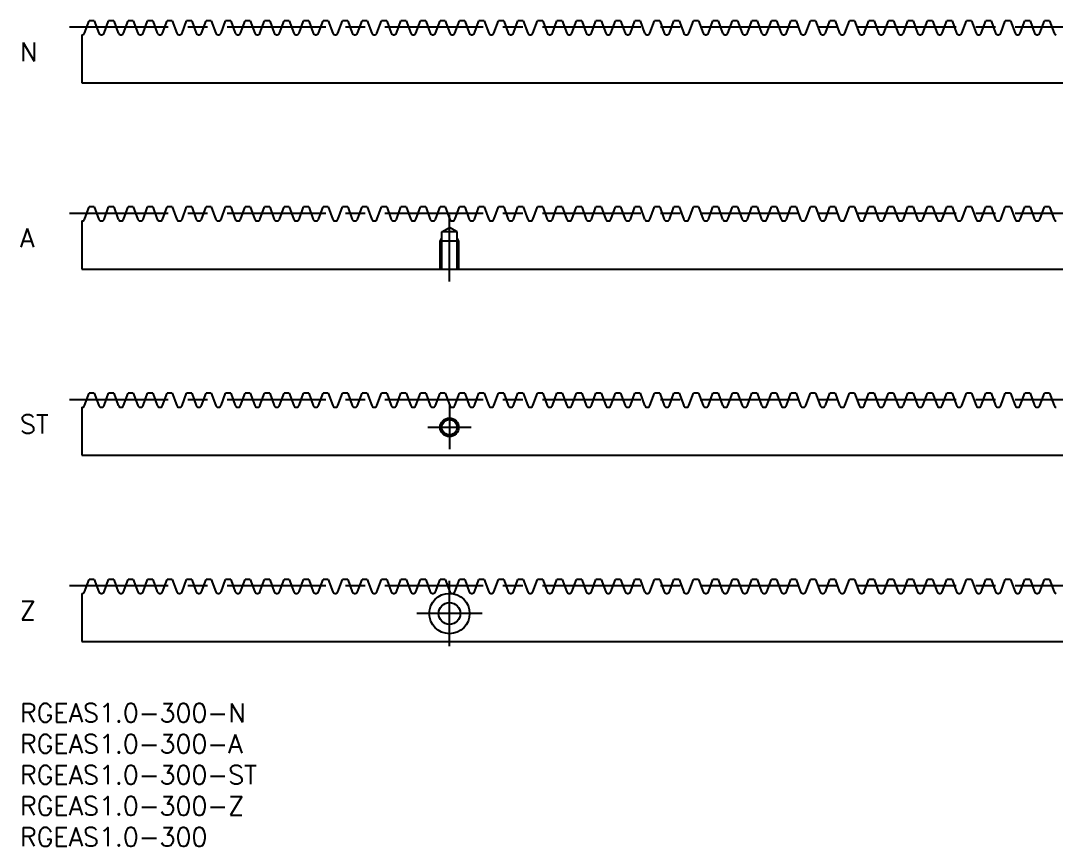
# Model space of a CAD drawing. Extents: x 0 to 337, y -23 to 110.
# Drawn here: x 0.1 to 167, y -23 to 110 of the extents above; entities that cross this region are included whole.
import ezdxf

# ---------------------------------------------------------------- set-up
doc = ezdxf.new("R2010")
doc.units = 0
doc.header["$LTSCALE"] = 0.5
doc.linetypes.add('CENTER', pattern=[50.8, 31.75, -6.35, 6.35, -6.35])
doc.linetypes.add('DASHED', pattern=[19.05, 12.7, -6.35])
for name, color, linetype in [('MSM_CENTER', 1, 'CENTER'), ('MSM_CONTINUOUS', 7, 'CONTINUOUS'), ('MSM_DASHED', 4, 'DASHED'), ('MSM_NARROW', 5, 'CONTINUOUS'), ('MSM_PART_NUMBER', 7, 'CONTINUOUS')]:
    doc.layers.add(name, color=color, linetype=linetype)
doc.styles.get("Standard").update_dxf_attribs({"font": 'txt.shx', "height": 3, "bigfont": 'bigfont.shx'})

msp = doc.modelspace()

# ---------------------------------------------------------------- linework, layer by layer
at = {"layer": 'MSM_CENTER'}
for p, q in [((8, 109), (310.45, 109)), ((8, 79), (310.45, 79)), ((69.22, 68), (69.22, 78.71)), ((8, 49), (310.45, 49)), ((69.22, 48), (69.22, 41)), ((65.72, 44.5), (72.72, 44.5)), ((8, 19), (310.45, 19)), ((69.22, 9.25), (69.22, 19.75)), ((74.47, 14.5), (63.97, 14.5))]:
    msp.add_line(p, q, dxfattribs=at)
at = {"layer": 'MSM_CONTINUOUS'}
for p, q in [((10.42, 108), (11.15, 110)), ((11.99, 110), (11.15, 110)), ((11.99, 110), (12.72, 108)), ((13.56, 108), (14.29, 110)), ((15.13, 110), (14.29, 110)), ((15.13, 110), (15.86, 108)), ((16.7, 108), (17.43, 110)), ((18.27, 110), (17.43, 110)), ((18.27, 110), (19, 108)), ((19.85, 108), (20.57, 110)), ((21.42, 110), (20.57, 110)), ((21.42, 110), (22.14, 108)), ((22.99, 108), (23.71, 110)), ((24.56, 110), (23.71, 110)), ((24.56, 110), (25.29, 108)), ((26.13, 108), (26.86, 110)), ((27.7, 110), (26.86, 110)), ((27.7, 110), (28.43, 108)), ((29.27, 108), (30, 110)), ((30.84, 110), (30, 110)), ((30.84, 110), (31.57, 108)), ((32.41, 108), (33.14, 110)), ((33.98, 110), (33.14, 110)), ((33.98, 110), (34.71, 108)), ((35.55, 108), (36.28, 110)), ((37.12, 110), (36.28, 110)), ((37.12, 110), (37.85, 108)), ((38.69, 108), (39.42, 110)), ((40.27, 110), (39.42, 110)), ((40.27, 110), (40.99, 108)), ((41.84, 108), (42.56, 110)), ((43.41, 110), (42.56, 110)), ((43.41, 110), (44.14, 108)), ((44.98, 108), (45.71, 110)), ((46.55, 110), (45.71, 110)), ((46.55, 110), (47.28, 108)), ((48.12, 108), (48.85, 110)), ((49.69, 110), (48.85, 110)), ((49.69, 110), (50.42, 108)), ((51.26, 108), (51.99, 110)), ((52.83, 110), (51.99, 110)), ((52.83, 110), (53.56, 108)), ((54.4, 108), (55.13, 110)), ((55.97, 110), (55.13, 110)), ((55.97, 110), (56.7, 108)), ((57.54, 108), (58.27, 110)), ((59.12, 110), (58.27, 110)), ((59.12, 110), (59.84, 108)), ((60.69, 108), (61.41, 110)), ((62.26, 110), (61.41, 110)), ((62.26, 110), (62.98, 108)), ((63.83, 108), (64.56, 110)), ((65.4, 110), (64.56, 110)), ((65.4, 110), (66.13, 108)), ((66.97, 108), (67.7, 110)), ((68.54, 110), (67.7, 110)), ((68.54, 110), (69.27, 108)), ((70.11, 108), (70.84, 110)), ((71.68, 110), (70.84, 110)), ((71.68, 110), (72.41, 108)), ((73.25, 108), (73.98, 110)), ((74.82, 110), (73.98, 110)), ((74.82, 110), (75.55, 108)), ((76.39, 108), (77.12, 110)), ((77.96, 110), (77.12, 110)), ((77.96, 110), (78.69, 108)), ((79.54, 108), (80.26, 110)), ((81.11, 110), (80.26, 110)), ((81.11, 110), (81.83, 108)), ((82.68, 108), (83.41, 110)), ((84.25, 110), (83.41, 110)), ((84.25, 110), (84.98, 108)), ((85.82, 108), (86.55, 110)), ((87.39, 110), (86.55, 110)), ((87.39, 110), (88.12, 108)), ((88.96, 108), (89.69, 110)), ((90.53, 110), (89.69, 110)), ((90.53, 110), (91.26, 108)), ((92.1, 108), (92.83, 110)), ((93.67, 110), (92.83, 110)), ((93.67, 110), (94.4, 108)), ((95.24, 108), (95.97, 110)), ((96.81, 110), (95.97, 110)), ((96.81, 110), (97.54, 108)), ((98.39, 108), (99.11, 110)), ((99.96, 110), (99.11, 110)), ((99.96, 110), (100.68, 108)), ((101.53, 108), (102.25, 110)), ((103.1, 110), (102.25, 110)), ((103.1, 110), (103.83, 108)), ((104.67, 108), (105.4, 110)), ((106.24, 110), (105.4, 110)), ((106.24, 110), (106.97, 108)), ((107.81, 108), (108.54, 110)), ((109.38, 110), (108.54, 110)), ((109.38, 110), (110.11, 108)), ((110.95, 108), (111.68, 110)), ((112.52, 110), (111.68, 110)), ((112.52, 110), (113.25, 108)), ((114.09, 108), (114.82, 110)), ((115.66, 110), (114.82, 110)), ((115.66, 110), (116.39, 108)), ((117.23, 108), (117.96, 110)), ((118.81, 110), (117.96, 110)), ((118.81, 110), (119.53, 108)), ((120.38, 108), (121.1, 110)), ((121.95, 110), (121.1, 110)), ((121.95, 110), (122.68, 108)), ((123.52, 108), (124.25, 110)), ((125.09, 110), (124.25, 110)), ((125.09, 110), (125.82, 108)), ((126.66, 108), (127.39, 110)), ((128.23, 110), (127.39, 110)), ((128.23, 110), (128.96, 108)), ((129.8, 108), (130.53, 110)), ((131.37, 110), (130.53, 110)), ((131.37, 110), (132.1, 108)), ((132.94, 108), (133.67, 110)), ((134.51, 110), (133.67, 110)), ((134.51, 110), (135.24, 108)), ((136.08, 108), (136.81, 110)), ((137.66, 110), (136.81, 110)), ((137.66, 110), (138.38, 108)), ((139.23, 108), (139.95, 110)), ((140.8, 110), (139.95, 110)), ((140.8, 110), (141.52, 108)), ((142.37, 108), (143.1, 110)), ((143.94, 110), (143.1, 110)), ((143.94, 110), (144.67, 108)), ((145.51, 108), (146.24, 110)), ((147.08, 110), (146.24, 110)), ((147.08, 110), (147.81, 108)), ((148.65, 108), (149.38, 110)), ((150.22, 110), (149.38, 110)), ((150.22, 110), (150.95, 108)), ((151.79, 108), (152.52, 110)), ((153.36, 110), (152.52, 110)), ((153.36, 110), (154.09, 108)), ((154.93, 108), (155.66, 110)), ((156.5, 110), (155.66, 110)), ((156.5, 110), (157.23, 108)), ((158.08, 108), (158.8, 110)), ((159.65, 110), (158.8, 110)), ((159.65, 110), (160.37, 108)), ((161.22, 108), (161.95, 110)), ((162.79, 110), (161.95, 110)), ((162.79, 110), (163.52, 108)), ((164.36, 108), (165.09, 110)), ((165.93, 110), (165.09, 110)), ((165.93, 110), (166.66, 108)), ((10, 107.75), (10.06, 107.75)), ((10, 107.75), (10, 100)), ((13.08, 107.75), (13.2, 107.75)), ((16.22, 107.75), (16.35, 107.75)), ((19.36, 107.75), (19.49, 107.75)), ((22.5, 107.75), (22.63, 107.75)), ((25.64, 107.75), (25.77, 107.75)), ((28.78, 107.75), (28.91, 107.75)), ((31.93, 107.75), (32.05, 107.75)), ((35.07, 107.75), (35.2, 107.75)), ((38.21, 107.75), (38.34, 107.75)), ((41.35, 107.75), (41.48, 107.75)), ((44.49, 107.75), (44.62, 107.75)), ((47.63, 107.75), (47.76, 107.75)), ((50.78, 107.75), (50.9, 107.75)), ((53.92, 107.75), (54.05, 107.75)), ((57.06, 107.75), (57.19, 107.75)), ((60.2, 107.75), (60.33, 107.75)), ((63.34, 107.75), (63.47, 107.75)), ((66.48, 107.75), (66.61, 107.75)), ((69.63, 107.75), (69.75, 107.75)), ((72.77, 107.75), (72.9, 107.75)), ((75.91, 107.75), (76.04, 107.75)), ((79.05, 107.75), (79.18, 107.75)), ((82.19, 107.75), (82.32, 107.75)), ((85.33, 107.75), (85.46, 107.75)), ((88.47, 107.75), (88.6, 107.75)), ((91.62, 107.75), (91.74, 107.75)), ((94.76, 107.75), (94.89, 107.75)), ((97.9, 107.75), (98.03, 107.75)), ((101.04, 107.75), (101.17, 107.75)), ((104.18, 107.75), (104.31, 107.75)), ((107.32, 107.75), (107.45, 107.75)), ((110.47, 107.75), (110.59, 107.75)), ((113.61, 107.75), (113.74, 107.75)), ((116.75, 107.75), (116.88, 107.75)), ((119.89, 107.75), (120.02, 107.75)), ((123.03, 107.75), (123.16, 107.75)), ((126.17, 107.75), (126.3, 107.75)), ((129.32, 107.75), (129.44, 107.75)), ((132.46, 107.75), (132.59, 107.75)), ((135.6, 107.75), (135.73, 107.75)), ((138.74, 107.75), (138.87, 107.75)), ((141.88, 107.75), (142.01, 107.75)), ((145.02, 107.75), (145.15, 107.75)), ((148.17, 107.75), (148.29, 107.75)), ((151.31, 107.75), (151.44, 107.75)), ((154.45, 107.75), (154.58, 107.75)), ((157.59, 107.75), (157.72, 107.75)), ((160.73, 107.75), (160.86, 107.75)), ((163.87, 107.75), (164, 107.75)), ((10, 100), (308.45, 100)), ((10.42, 78), (11.15, 80)), ((11.99, 80), (11.15, 80)), ((11.99, 80), (12.72, 78)), ((13.56, 78), (14.29, 80)), ((15.13, 80), (14.29, 80)), ((15.13, 80), (15.86, 78)), ((16.7, 78), (17.43, 80)), ((18.27, 80), (17.43, 80)), ((18.27, 80), (19, 78)), ((19.85, 78), (20.57, 80)), ((21.42, 80), (20.57, 80)), ((21.42, 80), (22.14, 78)), ((22.99, 78), (23.71, 80)), ((24.56, 80), (23.71, 80)), ((24.56, 80), (25.29, 78)), ((26.13, 78), (26.86, 80)), ((27.7, 80), (26.86, 80)), ((27.7, 80), (28.43, 78)), ((29.27, 78), (30, 80)), ((30.84, 80), (30, 80)), ((30.84, 80), (31.57, 78)), ((32.41, 78), (33.14, 80)), ((33.98, 80), (33.14, 80)), ((33.98, 80), (34.71, 78)), ((35.55, 78), (36.28, 80)), ((37.12, 80), (36.28, 80)), ((37.12, 80), (37.85, 78)), ((38.69, 78), (39.42, 80)), ((40.27, 80), (39.42, 80)), ((40.27, 80), (40.99, 78)), ((41.84, 78), (42.56, 80)), ((43.41, 80), (42.56, 80)), ((43.41, 80), (44.14, 78)), ((44.98, 78), (45.71, 80)), ((46.55, 80), (45.71, 80)), ((46.55, 80), (47.28, 78)), ((48.12, 78), (48.85, 80)), ((49.69, 80), (48.85, 80)), ((49.69, 80), (50.42, 78)), ((51.26, 78), (51.99, 80)), ((52.83, 80), (51.99, 80)), ((52.83, 80), (53.56, 78)), ((54.4, 78), (55.13, 80)), ((55.97, 80), (55.13, 80)), ((55.97, 80), (56.7, 78)), ((57.54, 78), (58.27, 80)), ((59.12, 80), (58.27, 80)), ((59.12, 80), (59.84, 78)), ((60.69, 78), (61.41, 80)), ((62.26, 80), (61.41, 80)), ((62.26, 80), (62.98, 78)), ((63.83, 78), (64.56, 80)), ((65.4, 80), (64.56, 80)), ((65.4, 80), (66.13, 78)), ((66.97, 78), (67.7, 80)), ((68.54, 80), (67.7, 80)), ((68.54, 80), (69.27, 78)), ((70.11, 78), (70.84, 80)), ((71.68, 80), (70.84, 80)), ((71.68, 80), (72.41, 78)), ((73.25, 78), (73.98, 80)), ((74.82, 80), (73.98, 80)), ((74.82, 80), (75.55, 78)), ((76.39, 78), (77.12, 80)), ((77.96, 80), (77.12, 80)), ((77.96, 80), (78.69, 78)), ((79.54, 78), (80.26, 80)), ((81.11, 80), (80.26, 80)), ((81.11, 80), (81.83, 78)), ((82.68, 78), (83.41, 80)), ((84.25, 80), (83.41, 80)), ((84.25, 80), (84.98, 78)), ((85.82, 78), (86.55, 80)), ((87.39, 80), (86.55, 80)), ((87.39, 80), (88.12, 78)), ((88.96, 78), (89.69, 80)), ((90.53, 80), (89.69, 80)), ((90.53, 80), (91.26, 78)), ((92.1, 78), (92.83, 80)), ((93.67, 80), (92.83, 80)), ((93.67, 80), (94.4, 78)), ((95.24, 78), (95.97, 80)), ((96.81, 80), (95.97, 80)), ((96.81, 80), (97.54, 78)), ((98.39, 78), (99.11, 80)), ((99.96, 80), (99.11, 80)), ((99.96, 80), (100.68, 78)), ((101.53, 78), (102.25, 80)), ((103.1, 80), (102.25, 80)), ((103.1, 80), (103.83, 78)), ((104.67, 78), (105.4, 80)), ((106.24, 80), (105.4, 80)), ((106.24, 80), (106.97, 78)), ((107.81, 78), (108.54, 80)), ((109.38, 80), (108.54, 80)), ((109.38, 80), (110.11, 78)), ((110.95, 78), (111.68, 80)), ((112.52, 80), (111.68, 80)), ((112.52, 80), (113.25, 78)), ((114.09, 78), (114.82, 80)), ((115.66, 80), (114.82, 80)), ((115.66, 80), (116.39, 78)), ((117.23, 78), (117.96, 80)), ((118.81, 80), (117.96, 80)), ((118.81, 80), (119.53, 78)), ((120.38, 78), (121.1, 80)), ((121.95, 80), (121.1, 80)), ((121.95, 80), (122.68, 78)), ((123.52, 78), (124.25, 80)), ((125.09, 80), (124.25, 80)), ((125.09, 80), (125.82, 78)), ((126.66, 78), (127.39, 80)), ((128.23, 80), (127.39, 80)), ((128.23, 80), (128.96, 78)), ((129.8, 78), (130.53, 80)), ((131.37, 80), (130.53, 80)), ((131.37, 80), (132.1, 78)), ((132.94, 78), (133.67, 80)), ((134.51, 80), (133.67, 80)), ((134.51, 80), (135.24, 78)), ((136.08, 78), (136.81, 80)), ((137.66, 80), (136.81, 80)), ((137.66, 80), (138.38, 78)), ((139.23, 78), (139.95, 80)), ((140.8, 80), (139.95, 80)), ((140.8, 80), (141.52, 78)), ((142.37, 78), (143.1, 80)), ((143.94, 80), (143.1, 80)), ((143.94, 80), (144.67, 78)), ((145.51, 78), (146.24, 80)), ((147.08, 80), (146.24, 80)), ((147.08, 80), (147.81, 78)), ((148.65, 78), (149.38, 80)), ((150.22, 80), (149.38, 80)), ((150.22, 80), (150.95, 78)), ((151.79, 78), (152.52, 80)), ((153.36, 80), (152.52, 80)), ((153.36, 80), (154.09, 78)), ((154.93, 78), (155.66, 80)), ((156.5, 80), (155.66, 80)), ((156.5, 80), (157.23, 78)), ((158.08, 78), (158.8, 80)), ((159.65, 80), (158.8, 80)), ((159.65, 80), (160.37, 78)), ((161.22, 78), (161.95, 80)), ((162.79, 80), (161.95, 80)), ((162.79, 80), (163.52, 78)), ((164.36, 78), (165.09, 80)), ((165.93, 80), (165.09, 80)), ((165.93, 80), (166.66, 78)), ((10, 77.75), (10.06, 77.75)), ((10, 77.75), (10, 70)), ((13.08, 77.75), (13.2, 77.75)), ((16.22, 77.75), (16.35, 77.75)), ((19.36, 77.75), (19.49, 77.75)), ((22.5, 77.75), (22.63, 77.75)), ((25.64, 77.75), (25.77, 77.75)), ((28.78, 77.75), (28.91, 77.75)), ((31.93, 77.75), (32.05, 77.75)), ((35.07, 77.75), (35.2, 77.75)), ((38.21, 77.75), (38.34, 77.75)), ((41.35, 77.75), (41.48, 77.75)), ((44.49, 77.75), (44.62, 77.75)), ((47.63, 77.75), (47.76, 77.75)), ((50.78, 77.75), (50.9, 77.75)), ((53.92, 77.75), (54.05, 77.75)), ((57.06, 77.75), (57.19, 77.75)), ((60.2, 77.75), (60.33, 77.75)), ((63.34, 77.75), (63.47, 77.75)), ((66.48, 77.75), (66.61, 77.75)), ((69.63, 77.75), (69.75, 77.75)), ((72.77, 77.75), (72.9, 77.75)), ((75.91, 77.75), (76.04, 77.75)), ((79.05, 77.75), (79.18, 77.75)), ((82.19, 77.75), (82.32, 77.75)), ((85.33, 77.75), (85.46, 77.75)), ((88.47, 77.75), (88.6, 77.75)), ((91.62, 77.75), (91.74, 77.75)), ((94.76, 77.75), (94.89, 77.75)), ((97.9, 77.75), (98.03, 77.75)), ((101.04, 77.75), (101.17, 77.75)), ((104.18, 77.75), (104.31, 77.75)), ((107.32, 77.75), (107.45, 77.75)), ((110.47, 77.75), (110.59, 77.75)), ((113.61, 77.75), (113.74, 77.75)), ((116.75, 77.75), (116.88, 77.75)), ((119.89, 77.75), (120.02, 77.75)), ((123.03, 77.75), (123.16, 77.75)), ((126.17, 77.75), (126.3, 77.75)), ((129.32, 77.75), (129.44, 77.75)), ((132.46, 77.75), (132.59, 77.75)), ((135.6, 77.75), (135.73, 77.75)), ((138.74, 77.75), (138.87, 77.75)), ((141.88, 77.75), (142.01, 77.75)), ((145.02, 77.75), (145.15, 77.75)), ((148.17, 77.75), (148.29, 77.75)), ((151.31, 77.75), (151.44, 77.75)), ((154.45, 77.75), (154.58, 77.75)), ((157.59, 77.75), (157.72, 77.75)), ((160.73, 77.75), (160.86, 77.75)), ((163.87, 77.75), (164, 77.75)), ((10, 70), (308.45, 70)), ((10.42, 48), (11.15, 50)), ((11.99, 50), (11.15, 50)), ((11.99, 50), (12.72, 48)), ((13.56, 48), (14.29, 50)), ((15.13, 50), (14.29, 50)), ((15.13, 50), (15.86, 48)), ((16.7, 48), (17.43, 50)), ((18.27, 50), (17.43, 50)), ((18.27, 50), (19, 48)), ((19.85, 48), (20.57, 50)), ((21.42, 50), (20.57, 50)), ((21.42, 50), (22.14, 48)), ((22.99, 48), (23.71, 50)), ((24.56, 50), (23.71, 50)), ((24.56, 50), (25.29, 48)), ((26.13, 48), (26.86, 50)), ((27.7, 50), (26.86, 50)), ((27.7, 50), (28.43, 48)), ((29.27, 48), (30, 50)), ((30.84, 50), (30, 50)), ((30.84, 50), (31.57, 48)), ((32.41, 48), (33.14, 50)), ((33.98, 50), (33.14, 50)), ((33.98, 50), (34.71, 48)), ((35.55, 48), (36.28, 50)), ((37.12, 50), (36.28, 50)), ((37.12, 50), (37.85, 48)), ((38.69, 48), (39.42, 50)), ((40.27, 50), (39.42, 50)), ((40.27, 50), (40.99, 48)), ((41.84, 48), (42.56, 50)), ((43.41, 50), (42.56, 50)), ((43.41, 50), (44.14, 48)), ((44.98, 48), (45.71, 50)), ((46.55, 50), (45.71, 50)), ((46.55, 50), (47.28, 48)), ((48.12, 48), (48.85, 50)), ((49.69, 50), (48.85, 50)), ((49.69, 50), (50.42, 48)), ((51.26, 48), (51.99, 50)), ((52.83, 50), (51.99, 50)), ((52.83, 50), (53.56, 48)), ((54.4, 48), (55.13, 50)), ((55.97, 50), (55.13, 50)), ((55.97, 50), (56.7, 48)), ((57.54, 48), (58.27, 50)), ((59.12, 50), (58.27, 50)), ((59.12, 50), (59.84, 48)), ((60.69, 48), (61.41, 50)), ((62.26, 50), (61.41, 50)), ((62.26, 50), (62.98, 48)), ((63.83, 48), (64.56, 50)), ((65.4, 50), (64.56, 50)), ((65.4, 50), (66.13, 48)), ((66.97, 48), (67.7, 50)), ((68.54, 50), (67.7, 50)), ((68.54, 50), (69.27, 48)), ((70.11, 48), (70.84, 50)), ((71.68, 50), (70.84, 50)), ((71.68, 50), (72.41, 48)), ((73.25, 48), (73.98, 50)), ((74.82, 50), (73.98, 50)), ((74.82, 50), (75.55, 48)), ((76.39, 48), (77.12, 50)), ((77.96, 50), (77.12, 50)), ((77.96, 50), (78.69, 48)), ((79.54, 48), (80.26, 50)), ((81.11, 50), (80.26, 50)), ((81.11, 50), (81.83, 48)), ((82.68, 48), (83.41, 50)), ((84.25, 50), (83.41, 50)), ((84.25, 50), (84.98, 48)), ((85.82, 48), (86.55, 50)), ((87.39, 50), (86.55, 50)), ((87.39, 50), (88.12, 48)), ((88.96, 48), (89.69, 50)), ((90.53, 50), (89.69, 50)), ((90.53, 50), (91.26, 48)), ((92.1, 48), (92.83, 50)), ((93.67, 50), (92.83, 50)), ((93.67, 50), (94.4, 48)), ((95.24, 48), (95.97, 50)), ((96.81, 50), (95.97, 50)), ((96.81, 50), (97.54, 48)), ((98.39, 48), (99.11, 50)), ((99.96, 50), (99.11, 50)), ((99.96, 50), (100.68, 48)), ((101.53, 48), (102.25, 50)), ((103.1, 50), (102.25, 50)), ((103.1, 50), (103.83, 48)), ((104.67, 48), (105.4, 50)), ((106.24, 50), (105.4, 50)), ((106.24, 50), (106.97, 48)), ((107.81, 48), (108.54, 50)), ((109.38, 50), (108.54, 50)), ((109.38, 50), (110.11, 48)), ((110.95, 48), (111.68, 50)), ((112.52, 50), (111.68, 50)), ((112.52, 50), (113.25, 48)), ((114.09, 48), (114.82, 50)), ((115.66, 50), (114.82, 50)), ((115.66, 50), (116.39, 48)), ((117.23, 48), (117.96, 50)), ((118.81, 50), (117.96, 50)), ((118.81, 50), (119.53, 48)), ((120.38, 48), (121.1, 50)), ((121.95, 50), (121.1, 50)), ((121.95, 50), (122.68, 48)), ((123.52, 48), (124.25, 50)), ((125.09, 50), (124.25, 50)), ((125.09, 50), (125.82, 48)), ((126.66, 48), (127.39, 50)), ((128.23, 50), (127.39, 50)), ((128.23, 50), (128.96, 48)), ((129.8, 48), (130.53, 50)), ((131.37, 50), (130.53, 50)), ((131.37, 50), (132.1, 48)), ((132.94, 48), (133.67, 50)), ((134.51, 50), (133.67, 50)), ((134.51, 50), (135.24, 48)), ((136.08, 48), (136.81, 50)), ((137.66, 50), (136.81, 50)), ((137.66, 50), (138.38, 48)), ((139.23, 48), (139.95, 50)), ((140.8, 50), (139.95, 50)), ((140.8, 50), (141.52, 48)), ((142.37, 48), (143.1, 50)), ((143.94, 50), (143.1, 50)), ((143.94, 50), (144.67, 48)), ((145.51, 48), (146.24, 50)), ((147.08, 50), (146.24, 50)), ((147.08, 50), (147.81, 48)), ((148.65, 48), (149.38, 50)), ((150.22, 50), (149.38, 50)), ((150.22, 50), (150.95, 48)), ((151.79, 48), (152.52, 50)), ((153.36, 50), (152.52, 50)), ((153.36, 50), (154.09, 48)), ((154.93, 48), (155.66, 50)), ((156.5, 50), (155.66, 50)), ((156.5, 50), (157.23, 48)), ((158.08, 48), (158.8, 50)), ((159.65, 50), (158.8, 50)), ((159.65, 50), (160.37, 48)), ((161.22, 48), (161.95, 50)), ((162.79, 50), (161.95, 50)), ((162.79, 50), (163.52, 48)), ((164.36, 48), (165.09, 50)), ((165.93, 50), (165.09, 50)), ((165.93, 50), (166.66, 48)), ((10, 47.75), (10.06, 47.75)), ((10, 47.75), (10, 40)), ((13.08, 47.75), (13.2, 47.75)), ((16.22, 47.75), (16.35, 47.75)), ((19.36, 47.75), (19.49, 47.75)), ((22.5, 47.75), (22.63, 47.75)), ((25.64, 47.75), (25.77, 47.75)), ((28.78, 47.75), (28.91, 47.75)), ((31.93, 47.75), (32.05, 47.75)), ((35.07, 47.75), (35.2, 47.75)), ((38.21, 47.75), (38.34, 47.75)), ((41.35, 47.75), (41.48, 47.75)), ((44.49, 47.75), (44.62, 47.75)), ((47.63, 47.75), (47.76, 47.75)), ((50.78, 47.75), (50.9, 47.75)), ((53.92, 47.75), (54.05, 47.75)), ((57.06, 47.75), (57.19, 47.75)), ((60.2, 47.75), (60.33, 47.75)), ((63.34, 47.75), (63.47, 47.75)), ((66.48, 47.75), (66.61, 47.75)), ((69.63, 47.75), (69.75, 47.75)), ((72.77, 47.75), (72.9, 47.75)), ((75.91, 47.75), (76.04, 47.75)), ((79.05, 47.75), (79.18, 47.75)), ((82.19, 47.75), (82.32, 47.75)), ((85.33, 47.75), (85.46, 47.75)), ((88.47, 47.75), (88.6, 47.75)), ((91.62, 47.75), (91.74, 47.75)), ((94.76, 47.75), (94.89, 47.75)), ((97.9, 47.75), (98.03, 47.75)), ((101.04, 47.75), (101.17, 47.75)), ((104.18, 47.75), (104.31, 47.75)), ((107.32, 47.75), (107.45, 47.75)), ((110.47, 47.75), (110.59, 47.75)), ((113.61, 47.75), (113.74, 47.75)), ((116.75, 47.75), (116.88, 47.75)), ((119.89, 47.75), (120.02, 47.75)), ((123.03, 47.75), (123.16, 47.75)), ((126.17, 47.75), (126.3, 47.75)), ((129.32, 47.75), (129.44, 47.75)), ((132.46, 47.75), (132.59, 47.75)), ((135.6, 47.75), (135.73, 47.75)), ((138.74, 47.75), (138.87, 47.75)), ((141.88, 47.75), (142.01, 47.75)), ((145.02, 47.75), (145.15, 47.75)), ((148.17, 47.75), (148.29, 47.75)), ((151.31, 47.75), (151.44, 47.75)), ((154.45, 47.75), (154.58, 47.75)), ((157.59, 47.75), (157.72, 47.75)), ((160.73, 47.75), (160.86, 47.75)), ((163.87, 47.75), (164, 47.75)), ((10, 40), (308.45, 40)), ((10.42, 18), (11.15, 20)), ((11.99, 20), (11.15, 20)), ((11.99, 20), (12.72, 18)), ((13.56, 18), (14.29, 20)), ((15.13, 20), (14.29, 20)), ((15.13, 20), (15.86, 18)), ((16.7, 18), (17.43, 20)), ((18.27, 20), (17.43, 20)), ((18.27, 20), (19, 18)), ((19.85, 18), (20.57, 20)), ((21.42, 20), (20.57, 20)), ((21.42, 20), (22.14, 18)), ((22.99, 18), (23.71, 20)), ((24.56, 20), (23.71, 20)), ((24.56, 20), (25.29, 18)), ((26.13, 18), (26.86, 20)), ((27.7, 20), (26.86, 20)), ((27.7, 20), (28.43, 18)), ((29.27, 18), (30, 20)), ((30.84, 20), (30, 20)), ((30.84, 20), (31.57, 18)), ((32.41, 18), (33.14, 20)), ((33.98, 20), (33.14, 20)), ((33.98, 20), (34.71, 18)), ((35.55, 18), (36.28, 20)), ((37.12, 20), (36.28, 20)), ((37.12, 20), (37.85, 18)), ((38.69, 18), (39.42, 20)), ((40.27, 20), (39.42, 20)), ((40.27, 20), (40.99, 18)), ((41.84, 18), (42.56, 20)), ((43.41, 20), (42.56, 20)), ((43.41, 20), (44.14, 18)), ((44.98, 18), (45.71, 20)), ((46.55, 20), (45.71, 20)), ((46.55, 20), (47.28, 18)), ((48.12, 18), (48.85, 20)), ((49.69, 20), (48.85, 20)), ((49.69, 20), (50.42, 18)), ((51.26, 18), (51.99, 20)), ((52.83, 20), (51.99, 20)), ((52.83, 20), (53.56, 18)), ((54.4, 18), (55.13, 20)), ((55.97, 20), (55.13, 20)), ((55.97, 20), (56.7, 18)), ((57.54, 18), (58.27, 20)), ((59.12, 20), (58.27, 20)), ((59.12, 20), (59.84, 18)), ((60.69, 18), (61.41, 20)), ((62.26, 20), (61.41, 20)), ((62.26, 20), (62.98, 18)), ((63.83, 18), (64.56, 20)), ((65.4, 20), (64.56, 20)), ((65.4, 20), (66.13, 18)), ((66.97, 18), (67.7, 20)), ((68.54, 20), (67.7, 20)), ((68.54, 20), (69.27, 18)), ((70.11, 18), (70.84, 20)), ((71.68, 20), (70.84, 20)), ((71.68, 20), (72.41, 18)), ((73.25, 18), (73.98, 20)), ((74.82, 20), (73.98, 20)), ((74.82, 20), (75.55, 18)), ((76.39, 18), (77.12, 20)), ((77.96, 20), (77.12, 20)), ((77.96, 20), (78.69, 18)), ((79.54, 18), (80.26, 20)), ((81.11, 20), (80.26, 20)), ((81.11, 20), (81.83, 18)), ((82.68, 18), (83.41, 20)), ((84.25, 20), (83.41, 20)), ((84.25, 20), (84.98, 18)), ((85.82, 18), (86.55, 20)), ((87.39, 20), (86.55, 20)), ((87.39, 20), (88.12, 18)), ((88.96, 18), (89.69, 20)), ((90.53, 20), (89.69, 20)), ((90.53, 20), (91.26, 18)), ((92.1, 18), (92.83, 20)), ((93.67, 20), (92.83, 20)), ((93.67, 20), (94.4, 18)), ((95.24, 18), (95.97, 20)), ((96.81, 20), (95.97, 20)), ((96.81, 20), (97.54, 18)), ((98.39, 18), (99.11, 20)), ((99.96, 20), (99.11, 20)), ((99.96, 20), (100.68, 18)), ((101.53, 18), (102.25, 20)), ((103.1, 20), (102.25, 20)), ((103.1, 20), (103.83, 18)), ((104.67, 18), (105.4, 20)), ((106.24, 20), (105.4, 20)), ((106.24, 20), (106.97, 18)), ((107.81, 18), (108.54, 20)), ((109.38, 20), (108.54, 20)), ((109.38, 20), (110.11, 18)), ((110.95, 18), (111.68, 20)), ((112.52, 20), (111.68, 20)), ((112.52, 20), (113.25, 18)), ((114.09, 18), (114.82, 20)), ((115.66, 20), (114.82, 20)), ((115.66, 20), (116.39, 18)), ((117.23, 18), (117.96, 20)), ((118.81, 20), (117.96, 20)), ((118.81, 20), (119.53, 18)), ((120.38, 18), (121.1, 20)), ((121.95, 20), (121.1, 20)), ((121.95, 20), (122.68, 18)), ((123.52, 18), (124.25, 20)), ((125.09, 20), (124.25, 20)), ((125.09, 20), (125.82, 18)), ((126.66, 18), (127.39, 20)), ((128.23, 20), (127.39, 20)), ((128.23, 20), (128.96, 18)), ((129.8, 18), (130.53, 20)), ((131.37, 20), (130.53, 20)), ((131.37, 20), (132.1, 18)), ((132.94, 18), (133.67, 20)), ((134.51, 20), (133.67, 20)), ((134.51, 20), (135.24, 18)), ((136.08, 18), (136.81, 20)), ((137.66, 20), (136.81, 20)), ((137.66, 20), (138.38, 18)), ((139.23, 18), (139.95, 20)), ((140.8, 20), (139.95, 20)), ((140.8, 20), (141.52, 18)), ((142.37, 18), (143.1, 20)), ((143.94, 20), (143.1, 20)), ((143.94, 20), (144.67, 18)), ((145.51, 18), (146.24, 20)), ((147.08, 20), (146.24, 20)), ((147.08, 20), (147.81, 18)), ((148.65, 18), (149.38, 20)), ((150.22, 20), (149.38, 20)), ((150.22, 20), (150.95, 18)), ((151.79, 18), (152.52, 20)), ((153.36, 20), (152.52, 20)), ((153.36, 20), (154.09, 18)), ((154.93, 18), (155.66, 20)), ((156.5, 20), (155.66, 20)), ((156.5, 20), (157.23, 18)), ((158.08, 18), (158.8, 20)), ((159.65, 20), (158.8, 20)), ((159.65, 20), (160.37, 18)), ((161.22, 18), (161.95, 20)), ((162.79, 20), (161.95, 20)), ((162.79, 20), (163.52, 18)), ((164.36, 18), (165.09, 20)), ((165.93, 20), (165.09, 20)), ((165.93, 20), (166.66, 18)), ((10, 17.75), (10.06, 17.75)), ((10, 17.75), (10, 10)), ((13.08, 17.75), (13.2, 17.75)), ((16.22, 17.75), (16.35, 17.75)), ((19.36, 17.75), (19.49, 17.75)), ((22.5, 17.75), (22.63, 17.75)), ((25.64, 17.75), (25.77, 17.75)), ((28.78, 17.75), (28.91, 17.75)), ((31.93, 17.75), (32.05, 17.75)), ((35.07, 17.75), (35.2, 17.75)), ((38.21, 17.75), (38.34, 17.75)), ((41.35, 17.75), (41.48, 17.75)), ((44.49, 17.75), (44.62, 17.75)), ((47.63, 17.75), (47.76, 17.75)), ((50.78, 17.75), (50.9, 17.75)), ((53.92, 17.75), (54.05, 17.75)), ((57.06, 17.75), (57.19, 17.75)), ((60.2, 17.75), (60.33, 17.75)), ((63.34, 17.75), (63.47, 17.75)), ((66.48, 17.75), (66.61, 17.75)), ((69.63, 17.75), (69.75, 17.75)), ((72.77, 17.75), (72.9, 17.75)), ((75.91, 17.75), (76.04, 17.75)), ((79.05, 17.75), (79.18, 17.75)), ((82.19, 17.75), (82.32, 17.75)), ((85.33, 17.75), (85.46, 17.75)), ((88.47, 17.75), (88.6, 17.75)), ((91.62, 17.75), (91.74, 17.75)), ((94.76, 17.75), (94.89, 17.75)), ((97.9, 17.75), (98.03, 17.75)), ((101.04, 17.75), (101.17, 17.75)), ((104.18, 17.75), (104.31, 17.75)), ((107.32, 17.75), (107.45, 17.75)), ((110.47, 17.75), (110.59, 17.75)), ((113.61, 17.75), (113.74, 17.75)), ((116.75, 17.75), (116.88, 17.75)), ((119.89, 17.75), (120.02, 17.75)), ((123.03, 17.75), (123.16, 17.75)), ((126.17, 17.75), (126.3, 17.75)), ((129.32, 17.75), (129.44, 17.75)), ((132.46, 17.75), (132.59, 17.75)), ((135.6, 17.75), (135.73, 17.75)), ((138.74, 17.75), (138.87, 17.75)), ((141.88, 17.75), (142.01, 17.75)), ((145.02, 17.75), (145.15, 17.75)), ((148.17, 17.75), (148.29, 17.75)), ((151.31, 17.75), (151.44, 17.75)), ((154.45, 17.75), (154.58, 17.75)), ((157.59, 17.75), (157.72, 17.75)), ((160.73, 17.75), (160.86, 17.75)), ((163.87, 17.75), (164, 17.75)), ((10, 10), (308.45, 10))]:
    msp.add_line(p, q, dxfattribs=at)
for centre, radius in [((69.22, 44.5), 1.23), ((69.22, 14.5), 3.25), ((69.22, 14.5), 1.75)]:
    msp.add_circle(centre, radius, dxfattribs=at)
for centre, start, end in [((10.06, 108.13), 270, 340), ((13.08, 108.13), 200, 270), ((13.2, 108.13), 270, 340), ((16.22, 108.13), 200, 270), ((16.35, 108.13), 270, 340), ((19.36, 108.13), 200, 270), ((19.49, 108.13), 270, 340), ((22.5, 108.13), 200, 270), ((22.63, 108.13), 270, 340), ((25.64, 108.13), 200, 270), ((25.77, 108.13), 270, 340), ((28.78, 108.13), 200, 270), ((28.91, 108.13), 270, 340), ((31.93, 108.13), 200, 270), ((32.05, 108.13), 270, 340), ((35.07, 108.13), 200, 270), ((35.2, 108.13), 270, 340), ((38.21, 108.13), 200, 270), ((38.34, 108.13), 270, 340), ((41.35, 108.13), 200, 270), ((41.48, 108.13), 270, 340), ((44.49, 108.13), 200, 270), ((44.62, 108.13), 270, 340), ((47.63, 108.13), 200, 270), ((47.76, 108.13), 270, 340), ((50.78, 108.13), 200, 270), ((50.9, 108.13), 270, 340), ((53.92, 108.13), 200, 270), ((54.05, 108.13), 270, 340), ((57.06, 108.13), 200, 270), ((57.19, 108.13), 270, 340), ((60.2, 108.13), 200, 270), ((60.33, 108.13), 270, 340), ((63.34, 108.13), 200, 270), ((63.47, 108.13), 270, 340), ((66.48, 108.13), 200, 270), ((66.61, 108.13), 270, 340), ((69.63, 108.13), 200, 270), ((69.75, 108.13), 270, 340), ((72.77, 108.13), 200, 270), ((72.9, 108.13), 270, 340), ((75.91, 108.13), 200, 270), ((76.04, 108.13), 270, 340), ((79.05, 108.13), 200, 270), ((79.18, 108.13), 270, 340), ((82.19, 108.13), 200, 270), ((82.32, 108.13), 270, 340), ((85.33, 108.13), 200, 270), ((85.46, 108.13), 270, 340), ((88.47, 108.13), 200, 270), ((88.6, 108.13), 270, 340), ((91.62, 108.13), 200, 270), ((91.74, 108.13), 270, 340), ((94.76, 108.13), 200, 270), ((94.89, 108.13), 270, 340), ((97.9, 108.13), 200, 270), ((98.03, 108.13), 270, 340), ((101.04, 108.13), 200, 270), ((101.17, 108.13), 270, 340), ((104.18, 108.13), 200, 270), ((104.31, 108.13), 270, 340), ((107.32, 108.13), 200, 270), ((107.45, 108.13), 270, 340), ((110.47, 108.13), 200, 270), ((110.59, 108.13), 270, 340), ((113.61, 108.13), 200, 270), ((113.74, 108.13), 270, 340), ((116.75, 108.13), 200, 270), ((116.88, 108.13), 270, 340), ((119.89, 108.13), 200, 270), ((120.02, 108.13), 270, 340), ((123.03, 108.13), 200, 270), ((123.16, 108.13), 270, 340), ((126.17, 108.13), 200, 270), ((126.3, 108.13), 270, 340), ((129.32, 108.13), 200, 270), ((129.44, 108.13), 270, 340), ((132.46, 108.13), 200, 270), ((132.59, 108.13), 270, 340), ((135.6, 108.13), 200, 270), ((135.73, 108.13), 270, 340), ((138.74, 108.13), 200, 270), ((138.87, 108.13), 270, 340), ((141.88, 108.13), 200, 270), ((142.01, 108.13), 270, 340), ((145.02, 108.13), 200, 270), ((145.15, 108.13), 270, 340), ((148.17, 108.13), 200, 270), ((148.29, 108.13), 270, 340), ((151.31, 108.13), 200, 270), ((151.44, 108.13), 270, 340), ((154.45, 108.13), 200, 270), ((154.58, 108.13), 270, 340), ((157.59, 108.13), 200, 270), ((157.72, 108.13), 270, 340), ((160.73, 108.13), 200, 270), ((160.86, 108.13), 270, 340), ((163.87, 108.13), 200, 270), ((164, 108.13), 270, 340), ((167.01, 108.13), 200, 270), ((10.06, 78.13), 270, 340), ((13.08, 78.13), 200, 270), ((13.2, 78.13), 270, 340), ((16.22, 78.13), 200, 270), ((16.35, 78.13), 270, 340), ((19.36, 78.13), 200, 270), ((19.49, 78.13), 270, 340), ((22.5, 78.13), 200, 270), ((22.63, 78.13), 270, 340), ((25.64, 78.13), 200, 270), ((25.77, 78.13), 270, 340), ((28.78, 78.13), 200, 270), ((28.91, 78.13), 270, 340), ((31.93, 78.13), 200, 270), ((32.05, 78.13), 270, 340), ((35.07, 78.13), 200, 270), ((35.2, 78.13), 270, 340), ((38.21, 78.13), 200, 270), ((38.34, 78.13), 270, 340), ((41.35, 78.13), 200, 270), ((41.48, 78.13), 270, 340), ((44.49, 78.13), 200, 270), ((44.62, 78.13), 270, 340), ((47.63, 78.13), 200, 270), ((47.76, 78.13), 270, 340), ((50.78, 78.13), 200, 270), ((50.9, 78.13), 270, 340), ((53.92, 78.13), 200, 270), ((54.05, 78.13), 270, 340), ((57.06, 78.13), 200, 270), ((57.19, 78.13), 270, 340), ((60.2, 78.13), 200, 270), ((60.33, 78.13), 270, 340), ((63.34, 78.13), 200, 270), ((63.47, 78.13), 270, 340), ((66.48, 78.13), 200, 270), ((66.61, 78.13), 270, 340), ((69.63, 78.13), 200, 270), ((69.75, 78.13), 270, 340), ((72.77, 78.13), 200, 270), ((72.9, 78.13), 270, 340), ((75.91, 78.13), 200, 270), ((76.04, 78.13), 270, 340), ((79.05, 78.13), 200, 270), ((79.18, 78.13), 270, 340), ((82.19, 78.13), 200, 270), ((82.32, 78.13), 270, 340), ((85.33, 78.13), 200, 270), ((85.46, 78.13), 270, 340), ((88.47, 78.13), 200, 270), ((88.6, 78.13), 270, 340), ((91.62, 78.13), 200, 270), ((91.74, 78.13), 270, 340), ((94.76, 78.13), 200, 270), ((94.89, 78.13), 270, 340), ((97.9, 78.13), 200, 270), ((98.03, 78.13), 270, 340), ((101.04, 78.13), 200, 270), ((101.17, 78.13), 270, 340), ((104.18, 78.13), 200, 270), ((104.31, 78.13), 270, 340), ((107.32, 78.13), 200, 270), ((107.45, 78.13), 270, 340), ((110.47, 78.13), 200, 270), ((110.59, 78.13), 270, 340), ((113.61, 78.13), 200, 270), ((113.74, 78.13), 270, 340), ((116.75, 78.13), 200, 270), ((116.88, 78.13), 270, 340), ((119.89, 78.13), 200, 270), ((120.02, 78.13), 270, 340), ((123.03, 78.13), 200, 270), ((123.16, 78.13), 270, 340), ((126.17, 78.13), 200, 270), ((126.3, 78.13), 270, 340), ((129.32, 78.13), 200, 270), ((129.44, 78.13), 270, 340), ((132.46, 78.13), 200, 270), ((132.59, 78.13), 270, 340), ((135.6, 78.13), 200, 270), ((135.73, 78.13), 270, 340), ((138.74, 78.13), 200, 270), ((138.87, 78.13), 270, 340), ((141.88, 78.13), 200, 270), ((142.01, 78.13), 270, 340), ((145.02, 78.13), 200, 270), ((145.15, 78.13), 270, 340), ((148.17, 78.13), 200, 270), ((148.29, 78.13), 270, 340), ((151.31, 78.13), 200, 270), ((151.44, 78.13), 270, 340), ((154.45, 78.13), 200, 270), ((154.58, 78.13), 270, 340), ((157.59, 78.13), 200, 270), ((157.72, 78.13), 270, 340), ((160.73, 78.13), 200, 270), ((160.86, 78.13), 270, 340), ((163.87, 78.13), 200, 270), ((164, 78.13), 270, 340), ((167.01, 78.13), 200, 270), ((10.06, 48.13), 270, 340), ((13.08, 48.13), 200, 270), ((13.2, 48.13), 270, 340), ((16.22, 48.13), 200, 270), ((16.35, 48.13), 270, 340), ((19.36, 48.13), 200, 270), ((19.49, 48.13), 270, 340), ((22.5, 48.13), 200, 270), ((22.63, 48.13), 270, 340), ((25.64, 48.13), 200, 270), ((25.77, 48.13), 270, 340), ((28.78, 48.13), 200, 270), ((28.91, 48.13), 270, 340), ((31.93, 48.13), 200, 270), ((32.05, 48.13), 270, 340), ((35.07, 48.13), 200, 270), ((35.2, 48.13), 270, 340), ((38.21, 48.13), 200, 270), ((38.34, 48.13), 270, 340), ((41.35, 48.13), 200, 270), ((41.48, 48.13), 270, 340), ((44.49, 48.13), 200, 270), ((44.62, 48.13), 270, 340), ((47.63, 48.13), 200, 270), ((47.76, 48.13), 270, 340), ((50.78, 48.13), 200, 270), ((50.9, 48.13), 270, 340), ((53.92, 48.13), 200, 270), ((54.05, 48.13), 270, 340), ((57.06, 48.13), 200, 270), ((57.19, 48.13), 270, 340), ((60.2, 48.13), 200, 270), ((60.33, 48.13), 270, 340), ((63.34, 48.13), 200, 270), ((63.47, 48.13), 270, 340), ((66.48, 48.13), 200, 270), ((66.61, 48.13), 270, 340), ((69.63, 48.13), 200, 270), ((69.75, 48.13), 270, 340), ((72.77, 48.13), 200, 270), ((72.9, 48.13), 270, 340), ((75.91, 48.13), 200, 270), ((76.04, 48.13), 270, 340), ((79.05, 48.13), 200, 270), ((79.18, 48.13), 270, 340), ((82.19, 48.13), 200, 270), ((82.32, 48.13), 270, 340), ((85.33, 48.13), 200, 270), ((85.46, 48.13), 270, 340), ((88.47, 48.13), 200, 270), ((88.6, 48.13), 270, 340), ((91.62, 48.13), 200, 270), ((91.74, 48.13), 270, 340), ((94.76, 48.13), 200, 270), ((94.89, 48.13), 270, 340), ((97.9, 48.13), 200, 270), ((98.03, 48.13), 270, 340), ((101.04, 48.13), 200, 270), ((101.17, 48.13), 270, 340), ((104.18, 48.13), 200, 270), ((104.31, 48.13), 270, 340), ((107.32, 48.13), 200, 270), ((107.45, 48.13), 270, 340), ((110.47, 48.13), 200, 270), ((110.59, 48.13), 270, 340), ((113.61, 48.13), 200, 270), ((113.74, 48.13), 270, 340), ((116.75, 48.13), 200, 270), ((116.88, 48.13), 270, 340), ((119.89, 48.13), 200, 270), ((120.02, 48.13), 270, 340), ((123.03, 48.13), 200, 270), ((123.16, 48.13), 270, 340), ((126.17, 48.13), 200, 270), ((126.3, 48.13), 270, 340), ((129.32, 48.13), 200, 270), ((129.44, 48.13), 270, 340), ((132.46, 48.13), 200, 270), ((132.59, 48.13), 270, 340), ((135.6, 48.13), 200, 270), ((135.73, 48.13), 270, 340), ((138.74, 48.13), 200, 270), ((138.87, 48.13), 270, 340), ((141.88, 48.13), 200, 270), ((142.01, 48.13), 270, 340), ((145.02, 48.13), 200, 270), ((145.15, 48.13), 270, 340), ((148.17, 48.13), 200, 270), ((148.29, 48.13), 270, 340), ((151.31, 48.13), 200, 270), ((151.44, 48.13), 270, 340), ((154.45, 48.13), 200, 270), ((154.58, 48.13), 270, 340), ((157.59, 48.13), 200, 270), ((157.72, 48.13), 270, 340), ((160.73, 48.13), 200, 270), ((160.86, 48.13), 270, 340), ((163.87, 48.13), 200, 270), ((164, 48.13), 270, 340), ((167.01, 48.13), 200, 270), ((10.06, 18.13), 270, 340), ((13.08, 18.13), 200, 270), ((13.2, 18.13), 270, 340), ((16.22, 18.13), 200, 270), ((16.35, 18.13), 270, 340), ((19.36, 18.13), 200, 270), ((19.49, 18.13), 270, 340), ((22.5, 18.13), 200, 270), ((22.63, 18.13), 270, 340), ((25.64, 18.13), 200, 270), ((25.77, 18.13), 270, 340), ((28.78, 18.13), 200, 270), ((28.91, 18.13), 270, 340), ((31.93, 18.13), 200, 270), ((32.05, 18.13), 270, 340), ((35.07, 18.13), 200, 270), ((35.2, 18.13), 270, 340), ((38.21, 18.13), 200, 270), ((38.34, 18.13), 270, 340), ((41.35, 18.13), 200, 270), ((41.48, 18.13), 270, 340), ((44.49, 18.13), 200, 270), ((44.62, 18.13), 270, 340), ((47.63, 18.13), 200, 270), ((47.76, 18.13), 270, 340), ((50.78, 18.13), 200, 270), ((50.9, 18.13), 270, 340), ((53.92, 18.13), 200, 270), ((54.05, 18.13), 270, 340), ((57.06, 18.13), 200, 270), ((57.19, 18.13), 270, 340), ((60.2, 18.13), 200, 270), ((60.33, 18.13), 270, 340), ((63.34, 18.13), 200, 270), ((63.47, 18.13), 270, 340), ((66.48, 18.13), 200, 270), ((66.61, 18.13), 270, 340), ((69.63, 18.13), 200, 270), ((69.75, 18.13), 270, 340), ((72.77, 18.13), 200, 270), ((72.9, 18.13), 270, 340), ((75.91, 18.13), 200, 270), ((76.04, 18.13), 270, 340), ((79.05, 18.13), 200, 270), ((79.18, 18.13), 270, 340), ((82.19, 18.13), 200, 270), ((82.32, 18.13), 270, 340), ((85.33, 18.13), 200, 270), ((85.46, 18.13), 270, 340), ((88.47, 18.13), 200, 270), ((88.6, 18.13), 270, 340), ((91.62, 18.13), 200, 270), ((91.74, 18.13), 270, 340), ((94.76, 18.13), 200, 270), ((94.89, 18.13), 270, 340), ((97.9, 18.13), 200, 270), ((98.03, 18.13), 270, 340), ((101.04, 18.13), 200, 270), ((101.17, 18.13), 270, 340), ((104.18, 18.13), 200, 270), ((104.31, 18.13), 270, 340), ((107.32, 18.13), 200, 270), ((107.45, 18.13), 270, 340), ((110.47, 18.13), 200, 270), ((110.59, 18.13), 270, 340), ((113.61, 18.13), 200, 270), ((113.74, 18.13), 270, 340), ((116.75, 18.13), 200, 270), ((116.88, 18.13), 270, 340), ((119.89, 18.13), 200, 270), ((120.02, 18.13), 270, 340), ((123.03, 18.13), 200, 270), ((123.16, 18.13), 270, 340), ((126.17, 18.13), 200, 270), ((126.3, 18.13), 270, 340), ((129.32, 18.13), 200, 270), ((129.44, 18.13), 270, 340), ((132.46, 18.13), 200, 270), ((132.59, 18.13), 270, 340), ((135.6, 18.13), 200, 270), ((135.73, 18.13), 270, 340), ((138.74, 18.13), 200, 270), ((138.87, 18.13), 270, 340), ((141.88, 18.13), 200, 270), ((142.01, 18.13), 270, 340), ((145.02, 18.13), 200, 270), ((145.15, 18.13), 270, 340), ((148.17, 18.13), 200, 270), ((148.29, 18.13), 270, 340), ((151.31, 18.13), 200, 270), ((151.44, 18.13), 270, 340), ((154.45, 18.13), 200, 270), ((154.58, 18.13), 270, 340), ((157.59, 18.13), 200, 270), ((157.72, 18.13), 270, 340), ((160.73, 18.13), 200, 270), ((160.86, 18.13), 270, 340), ((163.87, 18.13), 200, 270), ((164, 18.13), 270, 340), ((167.01, 18.13), 200, 270)]:
    msp.add_arc(centre, 0.38, start, end, dxfattribs=at)
at = {"layer": 'MSM_DASHED'}
for p, q in [((68, 76), (69.22, 76.71)), ((70.45, 76), (68, 76)), ((68, 70), (68, 76)), ((70.45, 76), (69.22, 76.71)), ((70.45, 70), (70.45, 76)), ((67.73, 74.5), (68, 74.97)), ((70.73, 74.5), (67.73, 74.5)), ((67.73, 70), (67.73, 74.5)), ((70.73, 74.5), (70.45, 74.97)), ((70.73, 70), (70.73, 74.5))]:
    msp.add_line(p, q, dxfattribs=at)
at = {"layer": 'MSM_NARROW'}
msp.add_circle((69.22, 44.5), 1.5, dxfattribs=at)

# ---------------------------------------------------------------- texts
at = {"layer": 'MSM_PART_NUMBER', "linetype": 'CONTINUOUS'}
for s, p in [('N', (0, 103.5)), ('A', (0, 73.5)), ('ST', (0, 43.5)), ('Z', (0, 13.5)), ('RGEAS1.0-300-N', (0, -3)), ('RGEAS1.0-300-A', (0, -8)), ('RGEAS1.0-300-ST', (0, -13)), ('RGEAS1.0-300-Z', (0, -18)), ('RGEAS1.0-300', (0, -23))]:
    msp.add_text(s, height=3, dxfattribs=at).set_placement(p)

doc.saveas('drawing.dxf')
